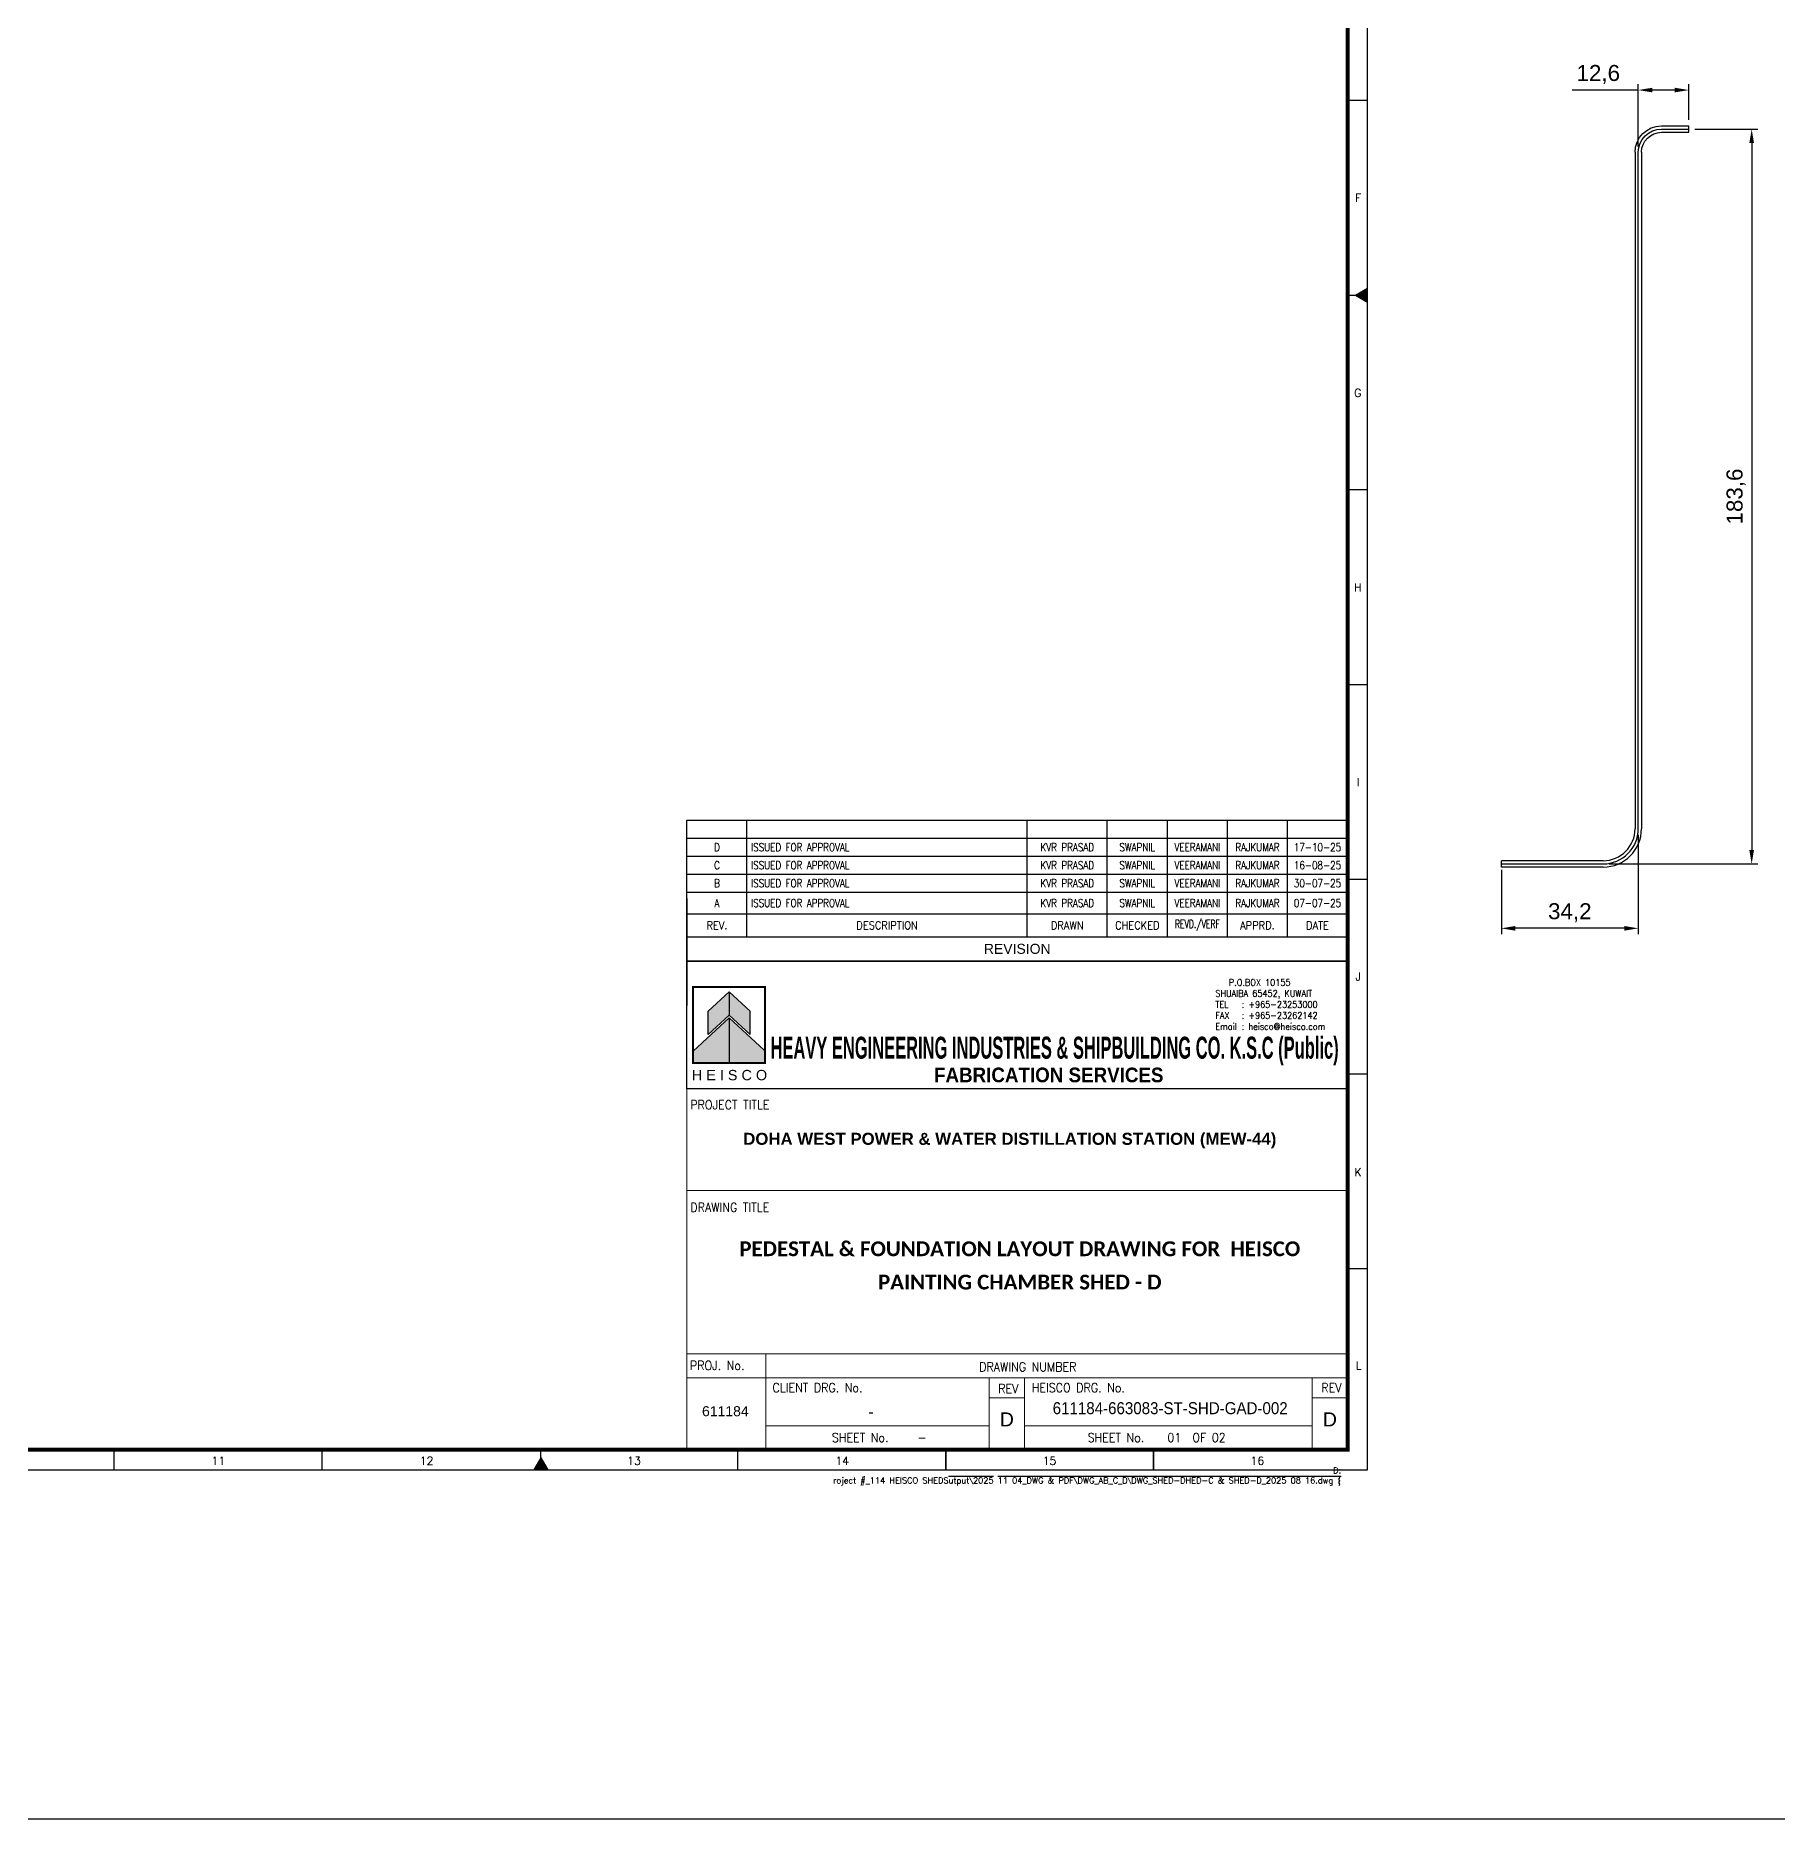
# Model space of a CAD drawing. Header units: millimetres. Extents: x -66 to 3621, y -1 to 3307.
# Drawn here: x 504.3 to 939.4, y 1737.4 to 2183.1 of the extents above; entities that cross this region are included whole.
import ezdxf
from ezdxf.enums import TextEntityAlignment as Align

# ---------------------------------------------------------------- set-up
doc = ezdxf.new("R2010")
doc.units = ezdxf.units.MM
for name, color, linetype in [('BORDER', 6, 'Continuous'), ('HEISCO', 7, 'Continuous'), ('TABLE', 4, 'Continuous')]:
    doc.layers.add(name, color=color, linetype=linetype)
doc.styles.add('arial', font='arial.ttf')
doc.styles.add('HEISCO', font='ariblk.ttf')
doc.styles.add('HEISCO.', font='arial.ttf')
doc.styles.add('LOGO', font='ROMANS.SHX')
doc.styles.add('ROMANS', font='romans.shx', dxfattribs={"width": 0.8})
doc.styles.get("Standard").update_dxf_attribs({"font": 'arial.ttf'})
doc.dimstyles.new('ISO-25', dxfattribs={"dimtxt": 4, "dimasz": 3.5, "dimexe": 1.5, "dimexo": 1.5, "dimgap": 1.5, "dimtad": 1, "dimtxsty": 'Standard', "dimcen": 0, "dimadec": 0, "dimazin": 0, "dimtfac": 1, "dimtmove": 0, "dimatfit": 3, "dimfxl": 1, "dimarcsym": 0})

# ---------------------------------------------------------------- blocks, each defined once
blk = doc.blocks.new('A1B')
at = {"layer": 'BORDER', "color": 1}
for p, q in [((837, 345.17), (832, 345.17)), ((837, 247.84), (832, 247.84)), ((837, 199.17), (832, 199.17)), ((837, 150.51), (832, 150.51)), ((837, 101.84), (832, 101.84)), ((837, 53.17), (832, 53.17)), ((523.88, 8), (523.88, 3)), ((575.81, 8), (575.81, 3)), ((679.69, 3), (679.69, 8)), ((731.63, 3), (731.63, 8)), ((731.63, 8), (731.63, 3)), ((731.63, 3), (731.63, 8)), ((783.56, 3), (783.56, 8)), ((783.56, 8), (783.56, 3))]:
    blk.add_line(p, q, dxfattribs=at)
at = {"layer": 'BORDER'}
for p, q in [((832, 296.5), (837, 296.5)), ((834, 296.5), (837, 298.23)), ((834, 296.5), (837, 294.77)), ((630.5, 6), (628.77, 3)), ((630.5, 3), (630.5, 8)), ((630.5, 6), (632.23, 3))]:
    blk.add_line(p, q, dxfattribs=at)
blk.add_lwpolyline([(837, 3), (837, 590), (3, 590), (3, 3)], close=True, dxfattribs=at)
at = {"layer": 'BORDER', "const_width": 1}
blk.add_lwpolyline([(8, 8), (832, 8), (832, 585), (8, 585)], close=True, dxfattribs=at)
at = {"layer": 'BORDER'}
for points in [[(837, 298.23), (837, 294.77), (834, 296.5)], [(632.23, 3), (628.77, 3), (630.5, 6)]]:
    blk.add_solid(points, dxfattribs=at)
at = {"color": 11, "insert": (830.38, 1.34), "char_height": 1.5, "width": 401.355, "attachment_point": 6, "style": 'ROMANS'}
blk.add_mtext('{\\W1;\\C1;D:\\Project #_114 HEISCO SHEDS\\Output\\2025 11 04_DWG & PDF\\DWG_AB_C_D\\DWG_SHED-D\\SHED-C & SHED-D_2025 08 16.dwg }', dxfattribs=at)
at = {"layer": 'BORDER', "color": 1, "style": 'ROMANS'}
for s, p in [('F', (834.66, 319.81)), ('G', (834.56, 271.07)), ('H', (834.57, 222.46)), ('I', (834.69, 173.82)), ('J', (834.67, 125.23)), ('K', (834.62, 76.36)), ('L', (834.8, 28.07)), ('11', (549.97, 4.25)), ('12', (601.96, 4.25)), ('13', (653.79, 4.25)), ('14', (705.77, 4.25)), ('15', (757.56, 4.25)), ('16', (809.48, 4.25))]:
    blk.add_text(s, height=2, dxfattribs=at).set_placement(p, align=Align.CENTER)
blk = doc.blocks.new('A$C61D9601B')
at = {"layer": 'HEISCO'}
for color, points in [(34, [(5.84, -8.9), (5.84, -15.38), (11.66, -10.02), (11.66, -3.54)]), (40, [(11.66, -3.54), (11.66, -10.02), (17.48, -15.38), (17.48, -8.9)]), (142, [(1.66, -19.99), (1.66, -23.3), (11.66, -23.3), (11.66, -10.78)]), (138, [(11.66, -10.78), (11.66, -23.3), (21.66, -23.3), (21.66, -19.99)])]:
    blk.add_hatch(color=color, dxfattribs=at).paths.add_polyline_path(points)
blk.add_line((11.66, -10.78), (11.66, -23.3))
blk.add_line((11.66, -10.78), (11.66, -23.3))
at = {"layer": 'HEISCO', "color": 142, "true_color": 0x00a8e1}
blk.add_line((11.66, -10.78), (1.66, -19.99), dxfattribs=at)
at = {"layer": 'HEISCO', "color": 138, "true_color": 0x004961}
for q in [(11.66, -23.3), (21.38, -19.73), (11.66, -23.3)]:
    blk.add_line((11.66, -10.78), q, dxfattribs=at)
at = {"layer": 'HEISCO', "color": 142, "true_color": 0x00a8e1, "const_width": 0.559}
blk.add_lwpolyline([(21.66, -23.3), (21.66, -2.17), (1.66, -2.17), (1.66, -23.3)], close=True, dxfattribs=at)
at = {"layer": 'HEISCO', "color": 34, "true_color": 0xa85400}
blk.add_lwpolyline([(5.84, -8.9), (11.66, -3.54), (11.66, -10.02), (5.84, -15.38)], close=True, dxfattribs=at)
at = {"layer": 'HEISCO', "color": 40, "true_color": 0xffc038}
blk.add_lwpolyline([(17.48, -8.9), (11.66, -3.54), (11.66, -10.02), (17.48, -15.38)], close=True, dxfattribs=at)
at = {"layer": 'HEISCO', "color": 7, "linetype": 'Continuous', "style": 'HEISCO.'}
blk.add_text('H E I S C O', height=2.8666, dxfattribs=at).set_placement((11.77, -26.65), align=Align.MIDDLE_CENTER)
blk = doc.blocks.new('165-HEISCO')
at = {"layer": 'HEISCO', "color": 6}
blk.add_lwpolyline([(0, 32), (165, 32), (165, 0), (0, 0)], close=True, dxfattribs=at)
at = {"layer": 'HEISCO', "xscale": 0.9, "yscale": 0.9, "zscale": 0.9}
blk.add_blockref('A$C61D9601B', (0.03, 27.46), dxfattribs=at)
at = {"layer": 'HEISCO', "color": 7, "linetype": 'ByBlock', "style": 'HEISCO', "width": 0.471616}
blk.add_text('HEAVY ENGINEERING INDUSTRIES & SHIPBUILDING CO. K.S.C (Public)', height=5.5, dxfattribs=at).set_placement((20.87, 7.57), (162.79, 7.57), align=Align.FIT)
at = {"layer": 'HEISCO', "color": 7, "linetype": 'ByBlock', "style": 'HEISCO', "width": 0.8}
blk.add_text('FABRICATION SERVICES', height=3.6667, dxfattribs=at).set_placement((90.37, 3.51), align=Align.MIDDLE_CENTER)
at = {"layer": 'HEISCO', "color": 3, "insert": (131.98, 27.45), "char_height": 1.65, "width": 30.9183, "attachment_point": 1, "style": 'LOGO'}
blk.add_mtext('\\pxsm1,ql;   {\\W0.9;P.O.BOX 10155\\P\\pt3,4;SHUAIBA 65452, KUWAIT \\P\\pt4;TEL^I: +965-23253000 \\PFAX^I: +965-23262142 \\PEmail^I: heisco@heisco.com}', dxfattribs=at)
blk = doc.blocks.new('*D6002')
at = {"color": 0, "lineweight": -2}
for p, q in [((904.63, 2155.41), (904.63, 2170.97)), ((917.23, 2162.01), (917.23, 2170.97)), ((904.63, 2169.47), (888.12, 2169.47)), ((913.73, 2169.47), (908.13, 2169.47))]:
    blk.add_line(p, q, dxfattribs=at)
at = {"color": 0}
for points in [[(908.13, 2170.05), (908.13, 2168.89), (904.63, 2169.47)], [(913.73, 2168.89), (913.73, 2170.05), (917.23, 2169.47)]]:
    blk.add_solid(points, dxfattribs=at)
at = {"layer": 'Defpoints', "color": 0}
for p in [(904.63, 2169.47), (917.23, 2160.51), (904.63, 2153.91)]:
    blk.add_point(p, dxfattribs=at)
at = {"color": 0, "insert": (894.63, 2173.37), "char_height": 4, "attachment_point": 5}
blk.add_mtext('12,6', dxfattribs=at)
blk = doc.blocks.new('*D6003')
at = {"color": 0, "lineweight": -2}
for p, q in [((918.73, 2159.71), (934.45, 2159.71)), ((932.95, 2156.21), (932.95, 1979.61)), ((897.33, 1976.11), (934.45, 1976.11))]:
    blk.add_line(p, q, dxfattribs=at)
at = {"color": 0}
for points in [[(933.53, 2156.21), (932.36, 2156.21), (932.95, 2159.71)], [(932.36, 1979.61), (933.53, 1979.61), (932.95, 1976.11)]]:
    blk.add_solid(points, dxfattribs=at)
at = {"layer": 'Defpoints', "color": 0}
for p in [(917.23, 2159.71), (895.83, 1976.11), (932.95, 1976.11)]:
    blk.add_point(p, dxfattribs=at)
at = {"color": 0, "insert": (929.04, 2067.91), "char_height": 4, "attachment_point": 5, "rotation": 90}
blk.add_mtext('183,6', dxfattribs=at)
blk = doc.blocks.new('*D6004')
at = {"color": 0, "lineweight": -2}
for p, q in [((904.63, 1983.41), (904.63, 1958.52)), ((870.43, 1974.61), (870.43, 1958.52)), ((901.13, 1960.02), (873.93, 1960.02))]:
    blk.add_line(p, q, dxfattribs=at)
at = {"color": 0}
for points in [[(873.93, 1960.6), (873.93, 1959.43), (870.43, 1960.02)], [(901.13, 1959.43), (901.13, 1960.6), (904.63, 1960.02)]]:
    blk.add_solid(points, dxfattribs=at)
at = {"layer": 'Defpoints', "color": 0}
for p in [(904.63, 1984.91), (870.43, 1976.11), (870.43, 1960.02)]:
    blk.add_point(p, dxfattribs=at)
at = {"color": 0, "insert": (887.53, 1963.92), "char_height": 4, "attachment_point": 5}
blk.add_mtext('34,2', dxfattribs=at)
blk = doc.blocks.new('*T6014')
at = {"layer": 'TABLE', "color": 4}
for p, q in [((0, 35.16), (165, 35.16)), ((0, 0), (0, 35.16)), ((15, 6), (15, 35.16)), ((85, 6), (85, 35.16)), ((105, 6), (105, 35.16)), ((120, 6), (120, 35.16)), ((135, 6), (135, 35.16)), ((150, 6), (150, 35.16)), ((165, 0), (165, 35.16)), ((0, 11.77), (165, 11.77)), ((0, 6), (15, 6)), ((0, 0), (165, 0))]:
    blk.add_line(p, q, dxfattribs=at)
at = {"layer": 'TABLE', "color": 8}
for p, q in [((0, 30.66), (165, 30.66)), ((0, 26.16), (165, 26.16)), ((0, 21.66), (165, 21.66)), ((0, 17.16), (165, 17.16))]:
    blk.add_line(p, q, dxfattribs=at)
at = {"layer": 'TABLE', "color": 0, "lineweight": -2}
blk.add_line((15, 6), (165, 6), dxfattribs=at)
at = {"layer": 'TABLE', "color": 7}
for s, insert, char_height, width, attachment_point, style in [('D', (7.5, 28.41), 2, 13, 5, 'ROMANS'), ('ISSUED FOR APPROVAL', (16, 28.41), 2, 68, 4, 'ROMANS'), ('KVR PRASAD', (95, 28.41), 2, 18, 5, 'ROMANS'), ('SWAPNIL', (112.5, 28.41), 2, 13, 5, 'ROMANS'), ('VEERAMANI', (127.5, 28.41), 2, 13, 5, 'ROMANS'), ('RAJKUMAR', (142.5, 28.41), 2, 13, 5, 'ROMANS'), ('17-10-25', (157.5, 28.41), 2, 13, 5, 'ROMANS'), ('C', (7.5, 23.91), 2, 13, 5, 'ROMANS'), ('ISSUED FOR APPROVAL', (16, 23.91), 2, 68, 4, 'ROMANS'), ('KVR PRASAD', (95, 23.91), 2, 18, 5, 'ROMANS'), ('SWAPNIL', (112.5, 23.91), 2, 13, 5, 'ROMANS'), ('VEERAMANI', (127.5, 23.91), 2, 13, 5, 'ROMANS'), ('RAJKUMAR', (142.5, 23.91), 2, 13, 5, 'ROMANS'), ('16-08-25', (157.5, 23.91), 2, 13, 5, 'ROMANS'), ('B', (7.5, 19.41), 2, 13, 5, 'ROMANS'), ('ISSUED FOR APPROVAL', (16, 19.41), 2, 68, 4, 'ROMANS'), ('KVR PRASAD', (95, 19.41), 2, 18, 5, 'ROMANS'), ('SWAPNIL', (112.5, 19.41), 2, 13, 5, 'ROMANS'), ('VEERAMANI', (127.5, 19.41), 2, 13, 5, 'ROMANS'), ('RAJKUMAR', (142.5, 19.41), 2, 13, 5, 'ROMANS'), ('30-07-25', (157.5, 19.41), 2, 13, 5, 'ROMANS'), ('{\\W0.9;REV.}', (7.5, 8.89), 2, 13, 5, 'ROMANS'), ('{\\W0.9;DESCRIPTION}', (50, 8.89), 2, 68, 5, 'ROMANS'), ('{\\W0.9;DRAWN}', (95, 8.89), 2, 18, 5, 'ROMANS'), ('{\\W0.9;CHECKED}', (112.5, 8.89), 2, 13, 5, 'ROMANS'), ('{\\W0.7;REVD./VERF}', (127.5, 8.89), 2, 13, 5, 'ROMANS'), ('{\\W0.9;APPRD.}', (142.5, 8.89), 2, 13, 5, 'ROMANS'), ('{\\W0.9;DATE}', (157.5, 8.89), 2, 13, 5, 'ROMANS'), ('{\\C7;REVISION}', (82.5, 3), 2.5, 163, 5, 'arial')]:
    blk.add_mtext(s, dxfattribs=dict(at, insert=insert, char_height=char_height, width=width, attachment_point=attachment_point, style=style))
at = {"layer": 'TABLE', "color": 3, "char_height": 2, "style": 'ROMANS'}
for s, insert, width, attachment_point in [('A', (7.5, 14.46), 13, 5), ('ISSUED FOR APPROVAL', (16, 14.46), 68, 4), ('KVR PRASAD', (95, 14.46), 18, 5), ('SWAPNIL', (112.5, 14.46), 13, 5), ('VEERAMANI', (127.5, 14.46), 13, 5), ('RAJKUMAR', (142.5, 14.46), 13, 5), ('07-07-25', (157.5, 14.46), 13, 5)]:
    blk.add_mtext(s, dxfattribs=dict(at, insert=insert, width=width, attachment_point=attachment_point))

msp = doc.modelspace()

# ---------------------------------------------------------------- linework, layer by layer
for p in [(910.4338, 2160.51436), (917.2338, 2158.91436)]:
    msp.add_line(p, (917.2338, 2160.51436))
at = {"color": 130}
for p, q in [((910.4338, 2160.51436), (917.2338, 2160.51436)), ((910.4338, 2158.91436), (917.2338, 2158.91436)), ((910.4338, 2158.91436), (917.2338, 2158.91436)), ((903.8338, 2153.91436), (903.8338, 1984.91436)), ((905.4338, 2153.91436), (905.4338, 1984.91436)), ((870.4338, 1975.31436), (870.4338, 1976.91436)), ((895.8338, 1976.91436), (870.4338, 1976.91436)), ((895.8338, 1975.31436), (870.4338, 1975.31436))]:
    msp.add_line(p, q, dxfattribs=at)
msp.add_lwpolyline([(-66.42426, 2608.97002), (1917.17851, 2608.97002), (1917.17851, 1737.38699), (-66.42426, 1737.38699)], close=True)
at = {"color": 130, "extrusion": (0, 0, -1)}
msp.add_lwpolyline([(-870.4338, 1976.11436), (-895.8338, 1976.11436, -0.414213562), (-904.6338, 1984.91436), (-904.6338, 2153.91436, 0.414213562), (-910.4338, 2159.71436), (-917.2338, 2159.71436)], format="xyb", dxfattribs=at)
for radius in [6.6, 5]:
    msp.add_arc((-910.4338, 2153.91436), radius, 0, 90, dxfattribs=at)
at = {"color": 130}
for radius in [8, 9.6]:
    msp.add_arc((895.8338, 1984.91436), radius, 270, 0, dxfattribs=at)
at = {"layer": 'BORDER'}
for p, q in [((667, 1987.03428), (832, 1987.03428)), ((667, 1967.43905), (667, 1940.69834)), ((832, 1967.43905), (832, 1940.69834)), ((667, 1951.84737), (832, 1951.84737))]:
    msp.add_line(p, q, dxfattribs=at)
at = {"layer": 'BORDER', "color": 8, "lineweight": 0}
for p, q in [((742.48589, 1842.72715), (751.30378, 1842.72715)), ((823.18211, 1842.72715), (832, 1842.72715))]:
    msp.add_line(p, q, dxfattribs=at)
at = {"layer": 'BORDER', "color": 6, "lineweight": 0}
msp.add_lwpolyline([(667, 1919.87618), (832, 1919.87618), (832, 1829.72715), (667, 1829.72715)], close=True, dxfattribs=at)
for points in [[(667, 1894.52796), (832, 1894.52796)], [(667, 1853.72715), (832, 1853.72715)], [(686.66674, 1853.72715), (686.66674, 1829.72715)], [(667, 1847.72715), (832, 1847.72715)], [(742.48589, 1847.72715), (742.48589, 1829.72715)], [(751.30378, 1847.72715), (751.30378, 1829.72715)], [(823.18211, 1847.72715), (823.18211, 1829.72715)]]:
    msp.add_lwpolyline(points, dxfattribs=at)
at = {"layer": 'BORDER', "color": 8, "lineweight": 0}
for points in [[(686.66674, 1835.72715), (742.48589, 1835.72715)], [(751.30378, 1835.72715), (823.18211, 1835.72715)]]:
    msp.add_lwpolyline(points, dxfattribs=at)

# ---------------------------------------------------------------- block references
for name, p in [('A1B', (0, 1821.72715)), ('*T6014', (667, 1951.87618))]:
    msp.add_blockref(name, p)
at = {"layer": 'HEISCO'}
msp.add_blockref('165-HEISCO', (667, 1919.87618), dxfattribs=at)

# ---------------------------------------------------------------- texts
at = {"layer": 'BORDER', "color": 3, "style": 'ROMANS', "width": 0.9}
for s, p in [('PROJECT TITLE', (667.8356, 1914.81041)), ('DRAWING TITLE', (667.86262, 1889.18484)), ('PROJ. No.', (667.74002, 1849.66794)), ('DRAWING NUMBER', (739.98939, 1849.31965)), ('CLIENT DRG. No.', (688.37181, 1844.12267)), ('HEISCO DRG. No.', (753.1268, 1844.10291)), ('SHEET No.    -', (703.19827, 1831.65091)), ('SHEET No.   01  OF 02', (767.08442, 1831.65091))]:
    msp.add_text(s, height=2.25, dxfattribs=at).set_placement(p)
for p in [(747.27513, 1843.89685), (827.97135, 1844.10801)]:
    msp.add_text('REV', height=2.25, dxfattribs=at).set_placement(p, align=Align.CENTER)
at = {"layer": 'BORDER', "color": 7, "style": 'arial'}
for s, insert, char_height, width, attachment_point in [('{\\fArial|b1|i0|c0|p34;DOHA WEST POWER & WATER DISTILLATION STATION (MEW-44)}', (747.63896, 1906.96985), 3, 163.2446491, 5), ('{\\fCalibri|b1|i0|c0|p2;\\H1.2308x;PEDESTAL & FOUNDATION LAYOUT DRAWING FOR  HEISCO}', (750.1476, 1879.92657), 3, 163.2446491, 5), ('{\\fCalibri|b1|i0|c0|p2;\\H1.2308x;PAINTING CHAMBER SHED - D}', (750.1476, 1871.6073), 3, 163.2446491, 5), ('611184', (676.59284, 1840.61706), 2.5, 24.9498763, 2), ('{\\W0.9;611184-663083-ST-SHD-GAD-002}', (787.70256, 1841.61867), 3, 43.6131774, 2), ('-', (712.95932, 1840.7245), 3, 47.4853409, 2), ('D', (746.89852, 1837.31448), 3.5, 6.2972783, 5), ('D', (827.59474, 1837.31448), 3.5, 6.2972783, 5)]:
    msp.add_mtext(s, dxfattribs=dict(at, insert=insert, char_height=char_height, width=width, attachment_point=attachment_point))

# ---------------------------------------------------------------- dimensions: what is measured, and where the dimension line sits
for base, p1, p2, picture, middle in [((904.6338, 2169.46982), (917.2338, 2160.51436), (904.6338, 2153.91436), '*D6002', (894.62835, 2173.37364)), ((870.4338, 1960.01725), (904.6338, 1984.91436), (870.4338, 1976.11436), '*D6004', (887.5338, 1963.92107))]:
    dim = msp.add_linear_dim(base=base, p1=p1, p2=p2, dimstyle='ISO-25')
    dim.commit()
    dim.dimension.update_dxf_attribs({"geometry": picture, "text_midpoint": middle})
dim = msp.add_linear_dim(base=(932.94534, 1976.11436), p1=(917.2338, 2159.71436), p2=(895.8338, 1976.11436), angle=90, dimstyle='ISO-25')
dim.commit()
dim.dimension.update_dxf_attribs({"geometry": '*D6003', "text_midpoint": (929.04152, 2067.91436)})

doc.saveas('drawing.dxf')
